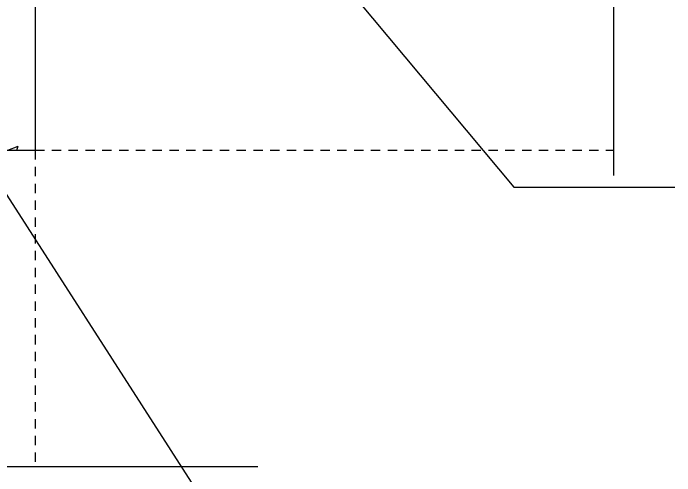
# Model space of a CAD drawing. Extents: x 10 to 698, y 9 to 300.
# Drawn here: x 645.97 to 654.83, y 130.42 to 136.61 of the extents above; entities that cross this region are included whole.
import ezdxf

# ---------------------------------------------------------------- set-up
doc = ezdxf.new("R2010")
doc.units = 0
doc.header["$LTSCALE"] = 0.5
doc.header["$MEASUREMENT"] = 0
doc.linetypes.add('HIDDEN', pattern=[0.375, 0.25, -0.125])
doc.layers.get('0').update_dxf_attribs({"linetype": 'CONTINUOUS'})
for name, color, linetype in [('A-ANNO-NOTE', 7, 'CONTINUOUS'), ('A-ANNO-SYMB', 7, 'CONTINUOUS'), ('A-DETL-MBND', 2, 'CONTINUOUS'), ('A-DETL-MCUT', 2, 'CONTINUOUS'), ('A-DETL-PATT', 8, 'CONTINUOUS')]:
    doc.layers.add(name, color=color, linetype=linetype)

# ---------------------------------------------------------------- blocks, each defined once
blk = doc.blocks.new('*X267')
at = {"color": 0}
for p, q in [((645.8951, 134.779), (646.0357, 134.8329)), ((646.0179, 134.779), (646.0358, 134.8324))]:
    blk.add_line(p, q, dxfattribs=at)

msp = doc.modelspace()

# ---------------------------------------------------------------- linework, layer by layer
at = {"layer": 'A-ANNO-NOTE', "flags": 128}
for points in [[(649.52634605, 138.05023217), (652.67505866, 134.28441487), (654.83247377, 134.28441487)], [(645.01067965, 135.52339847), (648.82616802, 129.59834841), (649.68915175, 129.59834841)]]:
    msp.add_lwpolyline(points, dxfattribs=at)
at = {"layer": 'A-ANNO-SYMB'}
for p, q in [((654.01087003, 144.53828169), (654.01087003, 134.43923824)), ((649.2441064, 130.53663134), (643.75262428, 130.53663134))]:
    msp.add_line(p, q, dxfattribs=at)
at = {"layer": 'A-DETL-MBND', "linetype": 'HIDDEN'}
for q in [(654.01087003, 134.77896613), (646.26087003, 130.53663134)]:
    msp.add_line((646.26087003, 134.77896613), q, dxfattribs=at)
at = {"layer": 'A-DETL-MCUT'}
for p in [(646.26087003, 141.77896613), (638.26087003, 134.77896613)]:
    msp.add_line(p, (646.26087003, 134.77896613), dxfattribs=at)

# ---------------------------------------------------------------- block references
at = {"layer": 'A-DETL-PATT', "linetype": 'Continuous'}
msp.add_blockref('*X267', (0, 0), dxfattribs=at)

doc.saveas('drawing.dxf')
